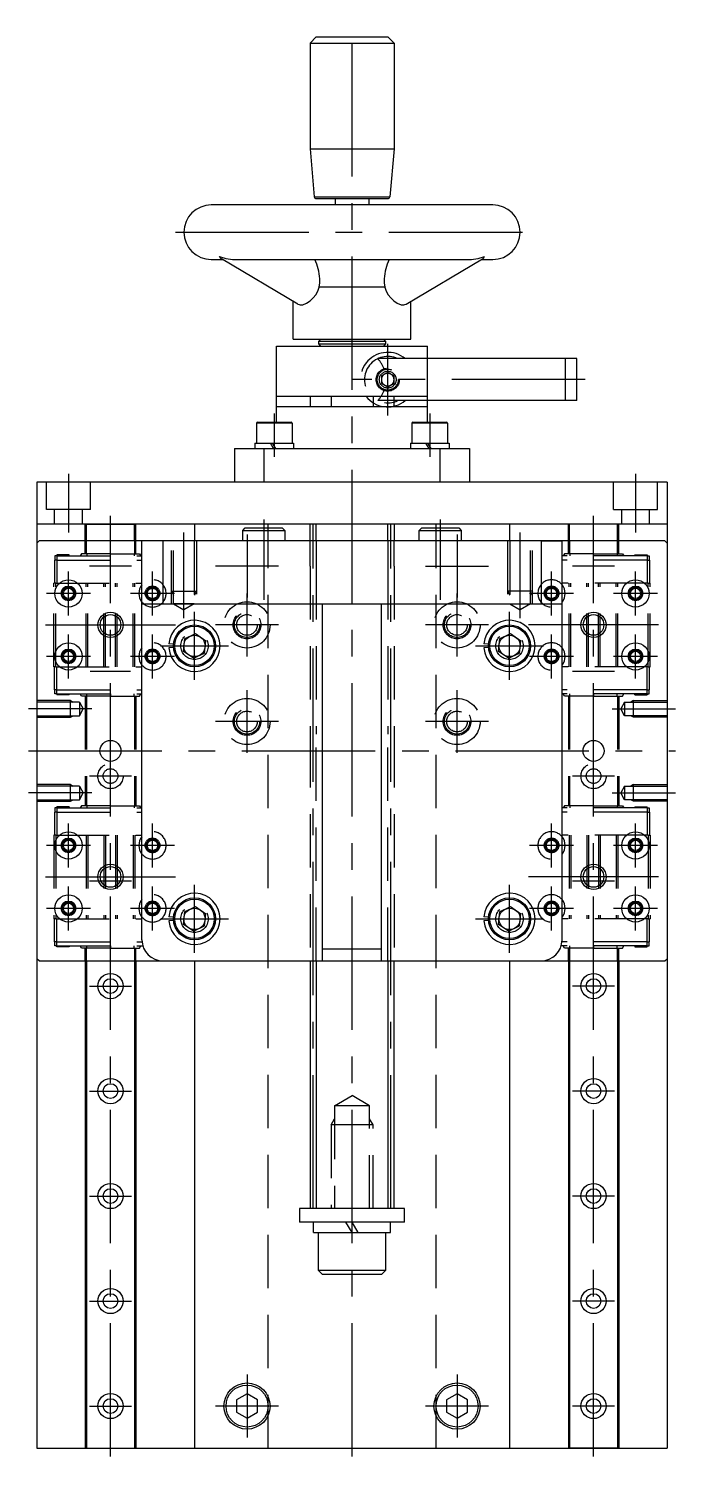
# Model space of a CAD drawing. Extents: x -27 to 476, y -21 to 533.
# Drawn here: x 321.6 to 475.6, y -2 to 338 of the extents above; entities that cross this region are included whole.
import ezdxf

# ---------------------------------------------------------------- set-up
doc = ezdxf.new("R2010")
doc.units = 0
doc.linetypes.add('CENTER', pattern=[50.8, 31.75, -6.35, 6.35, -6.35])
doc.linetypes.add('DASHED', pattern=[19.05, 12.7, -6.35])
doc.layers.get('0').update_dxf_attribs({"linetype": 'CONTINUOUS'})
doc.layers.add('CENTER', color=1, linetype='CENTER')

msp = doc.modelspace()

# ---------------------------------------------------------------- linework, layer by layer
at = {"color": 7, "linetype": 'CONTINUOUS'}
for p, q in [((390.12, 336), (388.62, 334.5)), ((388.62, 334.5), (388.62, 309.33)), ((388.62, 334.5), (408.62, 334.5)), ((390.12, 336), (407.12, 336)), ((407.12, 336), (408.62, 334.5)), ((408.62, 334.5), (408.62, 309.33)), ((388.62, 309.33), (389.61, 297.96)), ((388.62, 309.33), (408.62, 309.33)), ((408.62, 309.33), (407.62, 297.96)), ((432.12, 296), (365.12, 296)), ((389.61, 297.96), (407.62, 297.96)), ((390.11, 297.5), (407.12, 297.5)), ((394.62, 297.5), (394.62, 296)), ((402.62, 297.5), (402.62, 296)), ((365.12, 283), (367.83, 283)), ((385.75, 272.39), (367.54, 283.17)), ((371.28, 283), (425.96, 283)), ((411.48, 272.39), (429.69, 283.17)), ((429.41, 283), (432.12, 283)), ((390.82, 276.5), (406.41, 276.5)), ((384.62, 264), (384.62, 273.06)), ((412.62, 264), (412.62, 273.06)), ((380.64, 244.3), (380.64, 262.4)), ((380.64, 262.4), (416.62, 262.4)), ((380.64, 262.4), (386.71, 262.4)), ((384.62, 264), (412.62, 264)), ((386.71, 262.4), (410.52, 262.4)), ((391.12, 264), (390.62, 263.5)), ((406.62, 263.5), (390.62, 263.5)), ((390.62, 263.5), (390.62, 262.9)), ((390.62, 262.9), (406.62, 262.9)), ((390.62, 262.9), (391.12, 262.4)), ((406.12, 264), (406.62, 263.5)), ((406.62, 262.9), (406.12, 262.4)), ((406.62, 263.5), (406.62, 262.9)), ((410.52, 262.4), (416.62, 262.4)), ((416.59, 244.3), (416.59, 262.4)), ((449.43, 259.4), (416.62, 259.4)), ((449.43, 249.4), (449.43, 259.4)), ((452.12, 259.4), (449.43, 259.4)), ((452.12, 249.4), (452.12, 259.4)), ((416.62, 250.4), (380.64, 250.4)), ((388.67, 250.4), (388.67, 247.9)), ((393.62, 250.4), (393.62, 247.9)), ((403.62, 250.4), (403.62, 247.9)), ((408.57, 250.4), (408.57, 247.9)), ((449.43, 249.4), (416.62, 249.4)), ((452.12, 249.4), (449.43, 249.4)), ((416.62, 247.9), (380.64, 247.9)), ((384.37, 244.05), (375.87, 244.05)), ((375.87, 244.05), (375.87, 239.3)), ((376.12, 244.3), (384.12, 244.3)), ((384.37, 244.05), (384.37, 239.3)), ((421.37, 244.05), (412.87, 244.05)), ((412.87, 244.05), (412.87, 239.3)), ((413.12, 244.3), (421.12, 244.3)), ((421.37, 244.05), (421.37, 239.3)), ((370.62, 238), (377.6, 238)), ((375.52, 239.3), (384.72, 239.3)), ((375.52, 239.3), (375.52, 238)), ((377.6, 238), (419.63, 238)), ((377.6, 238), (377.6, 230)), ((379.96, 238), (379.21, 239.3)), ((380.45, 238), (379.7, 239.3)), ((384.72, 239.3), (384.72, 238)), ((412.52, 239.3), (421.72, 239.3)), ((412.52, 239.3), (412.52, 238)), ((416.96, 238), (416.21, 239.3)), ((417.45, 238), (416.7, 239.3)), ((419.63, 230), (419.63, 238)), ((419.63, 238), (426.62, 238)), ((421.72, 239.3), (421.72, 238)), ((370.62, 238), (370.62, 230)), ((426.62, 238), (426.62, 230)), ((473.62, 230), (323.62, 230)), ((323.62, 230), (323.62, 0)), ((426.62, 230), (370.62, 230)), ((473.62, 230), (473.62, 0)), ((473.62, 220), (323.62, 220)), ((335.12, 220), (347.12, 220)), ((335.12, 216), (335.12, 220)), ((335.42, 216), (335.42, 220)), ((346.82, 216), (346.82, 220)), ((347.12, 216), (347.12, 220)), ((361.12, 220), (361.12, 216)), ((372.62, 218.5), (373.22, 219.1)), ((372.62, 218.5), (382.62, 218.5)), ((372.62, 216), (372.62, 218.5)), ((373.22, 219.1), (382.02, 219.1)), ((382.02, 219.1), (382.62, 218.5)), ((382.62, 218.5), (382.62, 216)), ((388.62, 216), (388.62, 220)), ((390.12, 216), (390.12, 220)), ((407.12, 216), (407.12, 220)), ((408.62, 220), (408.62, 216)), ((414.62, 218.5), (415.22, 219.1)), ((414.62, 218.5), (424.62, 218.5)), ((414.62, 216), (414.62, 218.5)), ((415.22, 219.1), (424.02, 219.1)), ((424.02, 219.1), (424.62, 218.5)), ((424.62, 218.5), (424.62, 216)), ((436.12, 220), (436.12, 216)), ((462.12, 220), (450.12, 220)), ((450.12, 216), (450.12, 220)), ((450.42, 216), (450.42, 220)), ((461.82, 216), (461.82, 220)), ((462.12, 216), (462.12, 220)), ((324.12, 216), (323.62, 215.5)), ((324.12, 216), (323.62, 215.5)), ((323.62, 215.5), (323.62, 116.5)), ((323.62, 215.5), (323.62, 116.5)), ((473.12, 216), (324.12, 216)), ((353.62, 216), (348.62, 216)), ((348.62, 121), (348.62, 216)), ((353.62, 216), (353.62, 201)), ((443.62, 216), (448.62, 216)), ((443.62, 216), (443.62, 201)), ((448.62, 121), (448.62, 216)), ((473.12, 216), (473.62, 215.5)), ((473.12, 216), (473.62, 215.5)), ((473.62, 215.5), (473.62, 116.5)), ((473.62, 215.5), (473.62, 116.5)), ((348.62, 201), (448.62, 201)), ((391.62, 116), (391.62, 201)), ((405.62, 116), (405.62, 201)), ((358.72, 192.69), (361.38, 193.92)), ((361.38, 193.92), (363.78, 192.23)), ((433.72, 192.69), (436.38, 193.92)), ((436.38, 193.92), (438.78, 192.23)), ((356.13, 191.39), (355.04, 191.48)), ((356.13, 190.61), (355.04, 190.52)), ((358.72, 192.69), (358.45, 189.77)), ((363.52, 189.31), (363.78, 192.23)), ((431.13, 191.39), (430.04, 191.48)), ((431.13, 190.61), (430.04, 190.52)), ((433.72, 192.69), (433.45, 189.77)), ((438.52, 189.31), (438.78, 192.23)), ((360.85, 188.08), (358.45, 189.77)), ((360.85, 188.08), (363.52, 189.31)), ((435.85, 188.08), (433.45, 189.77)), ((435.85, 188.08), (438.52, 189.31)), ((356.13, 126.39), (355.04, 126.48)), ((358.72, 127.69), (358.45, 124.77)), ((358.72, 127.69), (361.38, 128.92)), ((361.38, 128.92), (363.78, 127.23)), ((363.52, 124.31), (363.78, 127.23)), ((431.13, 126.39), (430.04, 126.48)), ((433.72, 127.69), (433.45, 124.77)), ((433.72, 127.69), (436.38, 128.92)), ((436.38, 128.92), (438.78, 127.23)), ((438.52, 124.31), (438.78, 127.23)), ((356.13, 125.61), (355.04, 125.52)), ((360.85, 123.08), (358.45, 124.77)), ((360.85, 123.08), (363.52, 124.31)), ((431.13, 125.61), (430.04, 125.52)), ((435.85, 123.08), (433.45, 124.77)), ((435.85, 123.08), (438.52, 124.31)), ((324.12, 116), (323.62, 116.5)), ((324.12, 116), (323.62, 116.5)), ((324.12, 116), (473.12, 116)), ((324.12, 116), (473.12, 116)), ((335.12, 116), (335.12, 0)), ((335.42, 116), (335.42, 0)), ((346.82, 116), (346.82, 0)), ((347.12, 116), (347.12, 0)), ((353.62, 116), (391.62, 116)), ((361.12, 116), (361.12, 0)), ((387.62, 116), (409.62, 116)), ((388.62, 116), (388.62, 57)), ((390.12, 116), (390.12, 57)), ((391.62, 118.86), (405.62, 118.86)), ((391.62, 116), (405.62, 116)), ((405.62, 116), (443.62, 116)), ((407.12, 116), (407.12, 57)), ((408.62, 57), (408.62, 116)), ((436.12, 116), (436.12, 0)), ((450.12, 116), (450.12, 0)), ((450.42, 116), (450.42, 0)), ((461.82, 116), (461.82, 0)), ((462.12, 116), (462.12, 0)), ((473.12, 116), (473.62, 116.5)), ((473.12, 116), (473.62, 116.5)), ((411.12, 57), (386.12, 57)), ((386.12, 57), (386.12, 53.8)), ((408.62, 57), (388.62, 57)), ((411.12, 53.8), (411.12, 57)), ((411.12, 53.8), (386.12, 53.8)), ((407.82, 53.8), (389.42, 53.8)), ((389.42, 51.3), (389.42, 53.8)), ((389.42, 51.3), (407.82, 51.3)), ((390.62, 42.3), (390.62, 51.3)), ((398.62, 51.3), (397.17, 53.8)), ((400.06, 51.3), (398.62, 53.8)), ((406.62, 51.3), (406.62, 42.3)), ((407.82, 51.3), (407.82, 53.8)), ((406.62, 42.3), (390.62, 42.3)), ((391.62, 41.3), (390.62, 42.3)), ((405.62, 41.3), (391.62, 41.3)), ((406.62, 42.3), (405.62, 41.3)), ((373.62, 12.89), (371.12, 11.44)), ((371.12, 11.44), (371.12, 8.56)), ((376.12, 11.44), (373.62, 12.89)), ((376.12, 8.56), (376.12, 11.44)), ((423.62, 12.89), (421.12, 11.44)), ((421.12, 11.44), (421.12, 8.56)), ((426.12, 11.44), (423.62, 12.89)), ((426.12, 8.56), (426.12, 11.44)), ((371.12, 8.56), (373.62, 7.11)), ((373.62, 7.11), (376.12, 8.56)), ((421.12, 8.56), (423.62, 7.11)), ((423.62, 7.11), (426.12, 8.56)), ((323.62, 0), (473.62, 0)), ((335.12, 0), (347.12, 0)), ((462.12, 0), (450.12, 0))]:
    msp.add_line(p, q, dxfattribs=at)
at = {"color": 3, "linetype": 'DASHED'}
for p, q in [((416.62, 259.4), (404.76, 259.4)), ((407.12, 256.13), (405.62, 255.27)), ((405.62, 255.27), (405.62, 253.53)), ((408.62, 255.27), (407.12, 256.13)), ((408.62, 253.53), (408.62, 255.27)), ((405.62, 253.53), (407.12, 252.67)), ((407.12, 252.67), (408.62, 253.53)), ((416.62, 249.4), (404.76, 249.4)), ((325.87, 223.5), (325.87, 230)), ((336.37, 223.5), (336.37, 230)), ((460.87, 223.5), (460.87, 230)), ((471.37, 223.5), (471.37, 230)), ((336.37, 223.5), (325.87, 223.5)), ((327.82, 220), (327.82, 223.5)), ((334.42, 220), (334.42, 223.5)), ((460.87, 223.5), (471.37, 223.5)), ((462.82, 220), (462.82, 223.5)), ((469.42, 220), (469.42, 223.5)), ((378.62, 0), (378.62, 220)), ((418.62, 0), (418.62, 220)), ((335.12, 212.95), (335.12, 216)), ((335.42, 212.95), (335.42, 216)), ((346.82, 216), (346.82, 212.95)), ((347.12, 212.95), (347.12, 216)), ((355.62, 201), (355.62, 216)), ((356.16, 201), (356.16, 216)), ((361.08, 216), (361.08, 201)), ((361.62, 216), (361.62, 201)), ((388.62, 210), (388.62, 216)), ((388.62, 210), (388.62, 216)), ((390.12, 216), (390.12, 210)), ((390.12, 216), (390.12, 210)), ((407.12, 216), (407.12, 210)), ((407.12, 216), (407.12, 210)), ((408.62, 210), (408.62, 216)), ((408.62, 210), (408.62, 216)), ((435.62, 216), (435.62, 201)), ((436.16, 216), (436.16, 201)), ((441.08, 201), (441.08, 216)), ((441.62, 201), (441.62, 216)), ((450.12, 212.95), (450.12, 216)), ((450.42, 216), (450.42, 212.95)), ((461.82, 212.95), (461.82, 216)), ((462.12, 212.95), (462.12, 216)), ((327.82, 211.45), (327.82, 205.95)), ((328.32, 211.45), (327.82, 211.45)), ((328.37, 212.45), (327.87, 212.45)), ((327.87, 212.45), (327.87, 211.45)), ((331.32, 212.65), (328.32, 212.65)), ((328.32, 212.65), (328.32, 212.45)), ((328.32, 211.45), (348.62, 211.45)), ((328.32, 211.45), (328.32, 205.95)), ((328.37, 212.45), (348.62, 212.45)), ((328.37, 212.45), (328.37, 211.45)), ((331.32, 212.45), (331.32, 212.65)), ((334.19, 212.95), (333.89, 212.45)), ((335.49, 212.95), (334.19, 212.95)), ((341.12, 212.95), (335.49, 212.95)), ((335.49, 212.95), (335.49, 212.45)), ((341.12, 212.95), (346.75, 212.95)), ((341.12, 212.45), (341.12, 212.95)), ((346.75, 212.95), (348.05, 212.95)), ((346.75, 212.95), (346.75, 212.45)), ((348.05, 212.95), (348.35, 212.45)), ((468.87, 212.45), (448.62, 212.45)), ((468.92, 211.45), (448.62, 211.45)), ((449.19, 212.95), (448.89, 212.45)), ((450.49, 212.95), (449.19, 212.95)), ((456.12, 212.95), (450.49, 212.95)), ((450.49, 212.95), (450.49, 212.45)), ((456.12, 212.95), (461.75, 212.95)), ((456.12, 212.45), (456.12, 212.95)), ((461.75, 212.95), (461.75, 212.45)), ((461.75, 212.95), (463.05, 212.95)), ((463.05, 212.95), (463.35, 212.45)), ((465.92, 212.65), (468.92, 212.65)), ((465.92, 212.45), (465.92, 212.65)), ((468.87, 212.45), (469.37, 212.45)), ((468.87, 212.45), (468.87, 211.45)), ((468.92, 212.65), (468.92, 212.45)), ((468.92, 211.45), (469.42, 211.45)), ((468.92, 211.45), (468.92, 205.95)), ((469.37, 212.45), (469.37, 211.45)), ((469.42, 211.45), (469.42, 205.95)), ((388.62, 210), (388.62, 170)), ((388.62, 210), (388.62, 170)), ((390.12, 210), (390.12, 170)), ((390.12, 210), (390.12, 170)), ((407.12, 210), (407.12, 170)), ((407.12, 210), (407.12, 170)), ((408.62, 210), (408.62, 170)), ((408.62, 210), (408.62, 170)), ((327.62, 186.05), (327.62, 205.95)), ((328.12, 205.95), (327.62, 205.95)), ((328.12, 205.95), (348.62, 205.95)), ((328.12, 186.05), (328.12, 205.95)), ((335.32, 186.05), (335.32, 205.95)), ((335.72, 186.05), (335.72, 205.95)), ((339.52, 186.05), (339.52, 205.95)), ((339.92, 186.05), (339.92, 205.95)), ((342.32, 186.05), (342.32, 205.95)), ((342.72, 186.05), (342.72, 205.95)), ((346.52, 186.05), (346.52, 205.95)), ((346.92, 186.05), (346.92, 205.95)), ((355.62, 204), (361.62, 204)), ((355.62, 204), (356.16, 203.06)), ((361.62, 204), (361.08, 203.06)), ((435.62, 204), (436.16, 203.06)), ((441.62, 204), (435.62, 204)), ((441.62, 204), (441.08, 203.06)), ((469.12, 205.95), (448.62, 205.95)), ((450.32, 186.05), (450.32, 205.95)), ((450.72, 186.05), (450.72, 205.95)), ((454.52, 186.05), (454.52, 205.95)), ((454.92, 186.05), (454.92, 205.95)), ((457.32, 186.05), (457.32, 205.95)), ((457.72, 186.05), (457.72, 205.95)), ((461.52, 186.05), (461.52, 205.95)), ((461.92, 186.05), (461.92, 205.95)), ((469.12, 186.05), (469.12, 205.95)), ((469.12, 205.95), (469.62, 205.95)), ((469.62, 186.05), (469.62, 205.95)), ((361.08, 201), (356.16, 201)), ((356.16, 201), (358.62, 199.58)), ((361.08, 201), (358.62, 199.58)), ((436.16, 201), (438.62, 199.58)), ((436.16, 201), (441.08, 201)), ((441.08, 201), (438.62, 199.58)), ((328.12, 186.05), (327.62, 186.05)), ((327.82, 180.55), (327.82, 186.05)), ((328.12, 186.05), (348.62, 186.05)), ((328.32, 180.55), (328.32, 186.05)), ((469.12, 186.05), (448.62, 186.05)), ((468.92, 180.55), (468.92, 186.05)), ((469.12, 186.05), (469.62, 186.05)), ((469.42, 180.55), (469.42, 186.05)), ((328.32, 180.55), (327.82, 180.55)), ((327.87, 179.55), (327.87, 180.55)), ((328.32, 180.55), (348.62, 180.55)), ((328.37, 179.55), (328.37, 180.55)), ((468.92, 180.55), (448.62, 180.55)), ((468.87, 179.55), (468.87, 180.55)), ((468.92, 180.55), (469.42, 180.55)), ((469.37, 179.55), (469.37, 180.55)), ((331.62, 178), (323.62, 178)), ((333.72, 177.62), (323.62, 177.62)), ((328.37, 179.55), (327.87, 179.55)), ((328.32, 179.55), (328.32, 179.35)), ((331.32, 179.35), (328.32, 179.35)), ((328.37, 179.55), (348.62, 179.55)), ((331.32, 179.35), (331.32, 179.55)), ((331.62, 174), (331.62, 178)), ((331.62, 178), (332.27, 177.62)), ((333.72, 177.62), (333.72, 174.38)), ((333.72, 177.62), (334.65, 176)), ((334.19, 179.05), (333.89, 179.55)), ((335.49, 179.05), (334.19, 179.05)), ((335.12, 179.05), (335.12, 152.95)), ((335.42, 179.05), (335.42, 152.95)), ((335.49, 179.05), (335.49, 179.55)), ((341.12, 179.05), (335.49, 179.05)), ((341.12, 179.55), (341.12, 179.05)), ((341.12, 179.05), (346.75, 179.05)), ((346.75, 179.05), (346.75, 179.55)), ((346.75, 179.05), (348.05, 179.05)), ((346.82, 179.05), (346.82, 152.95)), ((347.12, 179.05), (347.12, 152.95)), ((348.05, 179.05), (348.35, 179.55)), ((468.87, 179.55), (448.62, 179.55)), ((449.19, 179.05), (448.89, 179.55)), ((450.49, 179.05), (449.19, 179.05)), ((450.12, 179.05), (450.12, 152.95)), ((450.42, 179.05), (450.42, 152.95)), ((450.49, 179.05), (450.49, 179.55)), ((456.12, 179.05), (450.49, 179.05)), ((456.12, 179.55), (456.12, 179.05)), ((456.12, 179.05), (461.75, 179.05)), ((461.75, 179.05), (461.75, 179.55)), ((461.75, 179.05), (463.05, 179.05)), ((461.82, 179.05), (461.82, 152.95)), ((462.12, 179.05), (462.12, 152.95)), ((463.52, 177.62), (462.58, 176)), ((463.05, 179.05), (463.35, 179.55)), ((463.52, 177.62), (473.62, 177.62)), ((463.52, 177.62), (463.52, 174.38)), ((465.62, 178), (464.96, 177.62)), ((465.62, 178), (473.62, 178)), ((465.62, 174), (465.62, 178)), ((465.92, 179.35), (465.92, 179.55)), ((465.92, 179.35), (468.92, 179.35)), ((468.87, 179.55), (469.37, 179.55)), ((468.92, 179.55), (468.92, 179.35)), ((323.62, 174.38), (333.72, 174.38)), ((323.62, 174), (331.62, 174)), ((331.62, 174), (332.27, 174.38)), ((333.72, 174.38), (334.65, 176)), ((463.52, 174.38), (462.58, 176)), ((473.62, 174.38), (463.52, 174.38)), ((465.62, 174), (464.96, 174.38)), ((473.62, 174), (465.62, 174)), ((388.62, 170), (388.62, 116)), ((390.12, 116), (390.12, 170)), ((407.12, 116), (407.12, 170)), ((408.62, 170), (408.62, 116)), ((331.62, 158), (323.62, 158)), ((333.72, 157.62), (323.62, 157.62)), ((331.62, 154), (331.62, 158)), ((331.62, 158), (332.27, 157.62)), ((333.72, 157.62), (333.72, 154.38)), ((333.72, 157.62), (334.65, 156)), ((463.52, 157.62), (462.58, 156)), ((463.52, 157.62), (473.62, 157.62)), ((463.52, 157.62), (463.52, 154.38)), ((465.62, 158), (464.96, 157.62)), ((465.62, 158), (473.62, 158)), ((465.62, 154), (465.62, 158)), ((323.62, 154.38), (333.72, 154.38)), ((323.62, 154), (331.62, 154)), ((331.62, 154), (332.27, 154.38)), ((333.72, 154.38), (334.65, 156)), ((463.52, 154.38), (462.58, 156)), ((473.62, 154.38), (463.52, 154.38)), ((465.62, 154), (464.96, 154.38)), ((473.62, 154), (465.62, 154)), ((327.82, 151.45), (327.82, 145.95)), ((328.32, 151.45), (327.82, 151.45)), ((328.37, 152.45), (327.87, 152.45)), ((327.87, 152.45), (327.87, 151.45)), ((331.32, 152.65), (328.32, 152.65)), ((328.32, 152.45), (328.32, 152.65)), ((328.32, 151.45), (348.62, 151.45)), ((328.32, 151.45), (328.32, 145.95)), ((328.37, 152.45), (348.62, 152.45)), ((328.37, 152.45), (328.37, 151.45)), ((331.32, 152.65), (331.32, 152.45)), ((334.19, 152.95), (333.89, 152.45)), ((335.49, 152.95), (334.19, 152.95)), ((341.12, 152.95), (335.49, 152.95)), ((335.49, 152.95), (335.49, 152.45)), ((341.12, 152.95), (346.75, 152.95)), ((341.12, 152.45), (341.12, 152.95)), ((346.75, 152.95), (348.05, 152.95)), ((346.75, 152.95), (346.75, 152.45)), ((348.05, 152.95), (348.35, 152.45)), ((468.87, 152.45), (448.62, 152.45)), ((468.92, 151.45), (448.62, 151.45)), ((449.19, 152.95), (448.89, 152.45)), ((450.49, 152.95), (449.19, 152.95)), ((456.12, 152.95), (450.49, 152.95)), ((450.49, 152.95), (450.49, 152.45)), ((456.12, 152.95), (461.75, 152.95)), ((456.12, 152.45), (456.12, 152.95)), ((461.75, 152.95), (463.05, 152.95)), ((461.75, 152.95), (461.75, 152.45)), ((463.05, 152.95), (463.35, 152.45)), ((465.92, 152.65), (468.92, 152.65)), ((465.92, 152.65), (465.92, 152.45)), ((468.87, 152.45), (469.37, 152.45)), ((468.87, 152.45), (468.87, 151.45)), ((468.92, 152.45), (468.92, 152.65)), ((468.92, 151.45), (468.92, 145.95)), ((468.92, 151.45), (469.42, 151.45)), ((469.37, 152.45), (469.37, 151.45)), ((469.42, 151.45), (469.42, 145.95)), ((327.62, 145.95), (327.62, 126.05)), ((328.12, 145.95), (327.62, 145.95)), ((328.12, 145.95), (348.62, 145.95)), ((328.12, 145.95), (328.12, 126.05)), ((335.32, 145.95), (335.32, 126.05)), ((335.72, 145.95), (335.72, 126.05)), ((339.52, 145.95), (339.52, 126.05)), ((339.92, 145.95), (339.92, 126.05)), ((342.32, 145.95), (342.32, 126.05)), ((342.72, 145.95), (342.72, 126.05)), ((346.52, 145.95), (346.52, 126.05)), ((346.92, 145.95), (346.92, 126.05)), ((469.12, 145.95), (448.62, 145.95)), ((450.32, 145.95), (450.32, 126.05)), ((450.72, 145.95), (450.72, 126.05)), ((454.52, 145.95), (454.52, 126.05)), ((454.92, 145.95), (454.92, 126.05)), ((457.32, 145.95), (457.32, 126.05)), ((457.72, 145.95), (457.72, 126.05)), ((461.52, 145.95), (461.52, 126.05)), ((461.92, 145.95), (461.92, 126.05)), ((469.12, 145.95), (469.12, 126.05)), ((469.12, 145.95), (469.62, 145.95)), ((469.62, 145.95), (469.62, 126.05)), ((328.12, 126.05), (327.62, 126.05)), ((327.82, 120.55), (327.82, 126.05)), ((328.12, 126.05), (348.62, 126.05)), ((328.32, 120.55), (328.32, 126.05)), ((469.12, 126.05), (448.62, 126.05)), ((468.92, 120.55), (468.92, 126.05)), ((469.12, 126.05), (469.62, 126.05)), ((469.42, 120.55), (469.42, 126.05)), ((328.32, 120.55), (327.82, 120.55)), ((327.87, 119.55), (327.87, 120.55)), ((328.37, 119.55), (327.87, 119.55)), ((328.32, 120.55), (348.64, 120.55)), ((328.32, 119.35), (328.32, 119.55)), ((331.32, 119.35), (328.32, 119.35)), ((328.37, 119.55), (328.37, 120.55)), ((328.37, 119.55), (348.83, 119.55)), ((331.32, 119.55), (331.32, 119.35)), ((334.19, 119.05), (333.89, 119.55)), ((335.49, 119.05), (334.19, 119.05)), ((335.12, 116), (335.12, 119.05)), ((335.42, 116), (335.42, 119.05)), ((335.49, 119.05), (335.49, 119.55)), ((341.12, 119.05), (335.49, 119.05)), ((341.12, 119.55), (341.12, 119.05)), ((341.12, 119.05), (346.75, 119.05)), ((346.75, 119.05), (346.75, 119.55)), ((346.75, 119.05), (348.05, 119.05)), ((346.82, 119.05), (346.82, 116)), ((347.12, 116), (347.12, 119.05)), ((348.05, 119.05), (348.35, 119.55)), ((468.87, 119.55), (448.4, 119.55)), ((468.92, 120.55), (448.6, 120.55)), ((449.19, 119.05), (448.89, 119.55)), ((450.49, 119.05), (449.19, 119.05)), ((450.12, 116), (450.12, 119.05)), ((450.42, 119.05), (450.42, 116)), ((450.49, 119.05), (450.49, 119.55)), ((456.12, 119.05), (450.49, 119.05)), ((456.12, 119.55), (456.12, 119.05)), ((456.12, 119.05), (461.75, 119.05)), ((461.75, 119.05), (461.75, 119.55)), ((461.75, 119.05), (463.05, 119.05)), ((461.82, 116), (461.82, 119.05)), ((462.12, 116), (462.12, 119.05)), ((463.05, 119.05), (463.35, 119.55)), ((465.92, 119.55), (465.92, 119.35)), ((465.92, 119.35), (468.92, 119.35)), ((468.87, 119.55), (468.87, 120.55)), ((468.87, 119.55), (469.37, 119.55)), ((468.92, 120.55), (469.42, 120.55)), ((468.92, 119.35), (468.92, 119.55)), ((469.37, 119.55), (469.37, 120.55)), ((394.43, 81.5), (398.62, 83.92)), ((402.8, 81.5), (398.62, 83.92)), ((393.62, 77), (394.43, 78.41)), ((402.8, 81.5), (394.43, 81.5)), ((394.43, 81.5), (394.43, 57)), ((402.8, 57), (402.8, 81.5)), ((403.62, 77), (402.8, 78.41)), ((403.62, 77), (393.62, 77)), ((393.62, 77), (393.62, 57)), ((403.62, 57), (403.62, 77))]:
    msp.add_line(p, q, dxfattribs=at)
for centre, radius in [((407.12, 254.4), 2.75), ((407.12, 254.4), 2.5), ((407.12, 254.4), 2), ((351.12, 203.5), 1.75), ((351.12, 203.5), 1.5), ((351.12, 203.5), 1.23), ((446.12, 203.5), 1.75), ((446.12, 203.5), 1.5), ((446.12, 203.5), 1.23), ((373.62, 196), 5.5), ((423.62, 196), 5.5), ((373.62, 196), 3.3), ((373.62, 196), 3), ((373.62, 196), 2.46), ((423.62, 196), 3.3), ((423.62, 196), 3), ((423.62, 196), 2.46), ((361.12, 191), 3.25), ((436.12, 191), 3.25), ((351.12, 188.5), 1.75), ((351.12, 188.5), 1.5), ((351.12, 188.5), 1.23), ((446.12, 188.5), 1.75), ((446.12, 188.5), 1.5), ((446.12, 188.5), 1.23), ((373.62, 173), 5.5), ((423.62, 173), 5.5), ((373.62, 173), 3.3), ((373.62, 173), 3), ((373.62, 173), 2.46), ((423.62, 173), 3.3), ((423.62, 173), 3), ((423.62, 173), 2.46), ((341.12, 160), 3), ((341.12, 160), 1.75), ((456.12, 160), 3), ((456.12, 160), 1.75), ((351.12, 143.5), 1.75), ((351.12, 143.5), 1.5), ((351.12, 143.5), 1.23), ((446.12, 143.5), 1.75), ((446.12, 143.5), 1.5), ((446.12, 143.5), 1.23), ((351.12, 128.5), 1.75), ((351.12, 128.5), 1.5), ((351.12, 128.5), 1.23), ((361.12, 126), 3.25), ((436.12, 126), 3.25), ((446.12, 128.5), 1.75), ((446.12, 128.5), 1.5), ((446.12, 128.5), 1.23)]:
    msp.add_circle(centre, radius, dxfattribs=at)
at = {"color": 7, "linetype": 'CONTINUOUS'}
for centre, radius in [((331.12, 203.5), 3.25), ((331.12, 203.5), 1.75), ((331.12, 203.5), 1.23), ((466.12, 203.5), 3.25), ((466.12, 203.5), 1.75), ((466.12, 203.5), 1.23), ((341.12, 196), 2.46), ((456.12, 196), 2.46), ((361.12, 191), 5), ((361.12, 191), 4.7), ((436.12, 191), 5), ((436.12, 191), 4.7), ((331.12, 188.5), 3.25), ((466.12, 188.5), 3.25), ((331.12, 188.5), 1.75), ((331.12, 188.5), 1.23), ((466.12, 188.5), 1.75), ((466.12, 188.5), 1.23), ((341.12, 166), 2.5), ((456.12, 166), 2.5), ((331.12, 143.5), 3.25), ((466.12, 143.5), 3.25), ((331.12, 143.5), 1.75), ((331.12, 143.5), 1.23), ((466.12, 143.5), 1.75), ((466.12, 143.5), 1.23), ((341.12, 136), 2.46), ((456.12, 136), 2.46), ((331.12, 128.5), 3.25), ((331.12, 128.5), 1.75), ((331.12, 128.5), 1.23), ((361.12, 126), 5), ((361.12, 126), 4.7), ((436.12, 126), 5), ((436.12, 126), 4.7), ((466.12, 128.5), 3.25), ((466.12, 128.5), 1.75), ((466.12, 128.5), 1.23), ((341.12, 110), 3), ((456.12, 110), 3), ((341.12, 110), 1.75), ((456.12, 110), 1.75), ((341.12, 85), 3), ((341.12, 85), 1.75), ((456.12, 85), 3), ((456.12, 85), 1.75), ((341.12, 60), 3), ((341.12, 60), 1.75), ((456.12, 60), 3), ((456.12, 60), 1.75), ((341.12, 35), 3), ((456.12, 35), 3), ((341.12, 35), 1.75), ((456.12, 35), 1.75), ((373.62, 10), 5.5), ((373.62, 10), 5), ((423.62, 10), 5.5), ((423.62, 10), 5), ((341.12, 10), 3), ((341.12, 10), 1.75), ((456.12, 10), 3), ((456.12, 10), 1.75)]:
    msp.add_circle(centre, radius, dxfattribs=at)
at = {"color": 3, "linetype": 'CONTINUOUS'}
for centre, radius in [((331.12, 203.5), 1.5), ((466.12, 203.5), 1.5), ((341.12, 196), 3), ((456.12, 196), 3), ((331.12, 188.5), 1.5), ((466.12, 188.5), 1.5), ((331.12, 143.5), 1.5), ((466.12, 143.5), 1.5), ((341.12, 136), 3), ((456.12, 136), 3), ((331.12, 128.5), 1.5), ((466.12, 128.5), 1.5)]:
    msp.add_circle(centre, radius, dxfattribs=at)
for centre in [(361.12, 191), (436.12, 191), (361.12, 126), (436.12, 126)]:
    msp.add_circle(centre, 2.54)
at = {"color": 7, "linetype": 'CONTINUOUS'}
for centre, radius, start, end in [((365.12, 289.5), 6.5, 90, 270), ((390.11, 298), 0.5, 185, 270), ((407.12, 298), 0.5, 270, 355), ((432.12, 289.5), 6.5, 270, 90), ((371.27, 295.87), 12.87, 250.8151, 270.0353), ((368.3, 284.37), 1.43, 207.5578, 237.8784), ((378.92, 277.67), 12.06, 3.6567, 26.2405), ((418.31, 277.67), 12.06, 153.7595, 176.3433), ((425.97, 295.87), 12.87, 269.9647, 289.1849), ((428.93, 284.37), 1.43, 302.1216, 332.4422), ((385.07, 277.87), 5.91, 287.785, 5.6431), ((412.16, 277.87), 5.91, 174.3569, 252.215), ((386.52, 273.86), 1.66, 242.1947, 282.1884), ((410.71, 273.86), 1.66, 257.8116, 297.8053), ((376.12, 244.05), 0.25, 90, 180), ((384.12, 244.05), 0.25, 0, 90), ((413.12, 244.05), 0.25, 90, 180), ((421.12, 244.05), 0.25, 0, 90), ((351.12, 203.5), 3.25, 140.2849, 219.7151), ((446.12, 203.5), 3.25, 320.2849, 39.7151), ((361.12, 191), 6.1, 184.5, 175.5), ((436.12, 191), 6.1, 184.5, 175.5), ((351.12, 188.5), 3.25, 140.2849, 219.7151), ((446.12, 188.5), 3.25, 320.2849, 39.7151), ((351.12, 143.5), 3.25, 140.2849, 219.7151), ((446.12, 143.5), 3.25, 320.2849, 39.7151), ((351.12, 128.5), 3.25, 140.2849, 219.7151), ((361.12, 126), 6.1, 184.5, 175.5), ((436.12, 126), 6.1, 184.5, 175.5), ((446.12, 128.5), 3.25, 320.2849, 39.7151), ((353.62, 121), 5, 180, 270), ((443.62, 121), 5, 270, 360)]:
    msp.add_arc(centre, radius, start, end, dxfattribs=at)
at = {"color": 3, "linetype": 'DASHED'}
for centre, radius, start, end in [((407.12, 254.4), 6.5, 50.2849, 309.7151), ((407.12, 254.4), 5.53, 64.7754, 295.2246), ((399.51, 254.54), 7.15, 20.1116, 42.7693), ((407.12, 254.4), 1.5, 120, 180), ((407.12, 254.4), 1.5, 60, 120), ((407.12, 254.4), 1.5, 0, 60), ((399.51, 254.26), 7.15, 317.2307, 339.8884), ((407.12, 254.4), 1.5, 180, 240), ((407.12, 254.4), 1.5, 240, 300), ((407.12, 254.4), 1.5, 300, 0), ((351.12, 203.5), 3.25, 219.7151, 140.2849), ((446.12, 203.5), 3.25, 39.7151, 320.2849), ((351.12, 188.5), 3.25, 219.7151, 140.2849), ((446.12, 188.5), 3.25, 39.7151, 320.2849), ((351.12, 143.5), 3.25, 219.7151, 140.2849), ((446.12, 143.5), 3.25, 39.7151, 320.2849), ((351.12, 128.5), 3.25, 219.7151, 140.2849), ((446.12, 128.5), 3.25, 39.7151, 320.2849)]:
    msp.add_arc(centre, radius, start, end, dxfattribs=at)
at = {"layer": 'CENTER', "color": 1, "linetype": 'CENTER'}
for p, q in [((398.62, -2), (398.62, 338)), ((356.62, 289.5), (440.62, 289.5)), ((407.12, 245.9), (407.12, 262.9)), ((454.12, 254.4), (398.62, 254.4)), ((380.12, 246.3), (380.12, 236)), ((417.12, 246.3), (417.12, 236)), ((331.12, 232), (331.12, 218)), ((466.12, 232), (466.12, 218)), ((341.12, -2), (341.12, 222)), ((377.62, 221.1), (377.62, 202)), ((419.62, 221.1), (419.62, 202)), ((456.12, -2), (456.12, 222)), ((358.62, 197.58), (358.62, 218)), ((389.37, 57), (389.37, 220)), ((407.87, 57), (407.87, 220)), ((438.62, 197.58), (438.62, 218)), ((373.62, 217.5), (373.62, 202.5)), ((423.62, 217.5), (423.62, 202.5)), ((331.12, 198.25), (331.12, 208.75)), ((346.12, 210), (336.12, 210)), ((351.12, 198.25), (351.12, 208.75)), ((381.12, 210), (366.12, 210)), ((416.12, 210), (431.12, 210)), ((446.12, 198.25), (446.12, 208.75)), ((461.12, 210), (451.12, 210)), ((466.12, 198.25), (466.12, 208.75)), ((336.37, 203.5), (325.87, 203.5)), ((356.37, 203.5), (345.87, 203.5)), ((373.62, 188.5), (373.62, 203.5)), ((423.62, 188.5), (423.62, 203.5)), ((451.37, 203.5), (440.87, 203.5)), ((471.37, 203.5), (460.87, 203.5)), ((361.12, 182.9), (361.12, 199.1)), ((436.12, 182.9), (436.12, 199.1)), ((325.62, 196), (356.62, 196)), ((381.12, 196), (366.12, 196)), ((431.12, 196), (416.12, 196)), ((471.62, 196), (440.62, 196)), ((331.12, 183.25), (331.12, 193.75)), ((351.12, 183.25), (351.12, 193.75)), ((353.02, 191), (369.22, 191)), ((428.02, 191), (444.22, 191)), ((446.12, 183.25), (446.12, 193.75)), ((466.12, 183.25), (466.12, 193.75)), ((336.37, 188.5), (325.87, 188.5)), ((356.37, 188.5), (345.87, 188.5)), ((451.37, 188.5), (440.87, 188.5)), ((471.37, 188.5), (460.87, 188.5)), ((336.32, 185), (345.92, 185)), ((451.12, 185), (461.12, 185)), ((373.62, 165.5), (373.62, 180.5)), ((423.62, 165.5), (423.62, 180.5)), ((336.65, 176), (321.62, 176)), ((460.58, 176), (475.62, 176)), ((381.12, 173), (366.12, 173)), ((431.12, 173), (416.12, 173)), ((321.62, 166), (475.62, 166)), ((346.12, 160), (336.12, 160)), ((461.12, 160), (451.12, 160)), ((336.65, 156), (321.62, 156)), ((460.58, 156), (475.62, 156)), ((331.12, 138.25), (331.12, 148.75)), ((351.12, 138.25), (351.12, 148.75)), ((446.12, 138.25), (446.12, 148.75)), ((466.12, 138.25), (466.12, 148.75)), ((336.37, 143.5), (325.87, 143.5)), ((356.37, 143.5), (345.87, 143.5)), ((451.37, 143.5), (440.87, 143.5)), ((471.37, 143.5), (460.87, 143.5)), ((325.62, 136), (356.62, 136)), ((471.62, 136), (440.62, 136)), ((331.12, 123.25), (331.12, 133.75)), ((346.12, 135), (336.12, 135)), ((351.12, 123.25), (351.12, 133.75)), ((361.12, 117.9), (361.12, 134.1)), ((436.12, 117.9), (436.12, 134.1)), ((446.12, 123.25), (446.12, 133.75)), ((461.12, 135), (451.12, 135)), ((466.12, 123.25), (466.12, 133.75)), ((336.37, 128.5), (325.87, 128.5)), ((356.37, 128.5), (345.87, 128.5)), ((353.02, 126), (369.22, 126)), ((428.02, 126), (444.22, 126)), ((451.37, 128.5), (440.87, 128.5)), ((471.37, 128.5), (460.87, 128.5)), ((336.12, 110), (346.12, 110)), ((461.12, 110), (451.12, 110)), ((336.12, 85), (346.12, 85)), ((461.12, 85), (451.12, 85)), ((336.12, 60), (346.12, 60)), ((461.12, 60), (451.12, 60)), ((336.12, 35), (346.12, 35)), ((461.12, 35), (451.12, 35)), ((373.62, 17.5), (373.62, 2.5)), ((423.62, 17.5), (423.62, 2.5)), ((336.12, 10), (346.12, 10)), ((381.12, 10), (366.12, 10)), ((431.12, 10), (416.12, 10)), ((461.12, 10), (451.12, 10))]:
    msp.add_line(p, q, dxfattribs=at)

doc.saveas('drawing.dxf')
